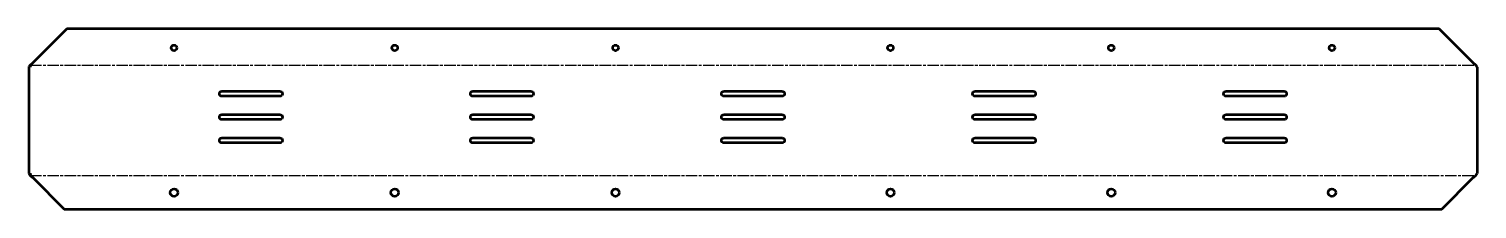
# Model space of a CAD drawing. Header units: inches. Extents: x 0 to 1148, y 0 to 143.
import ezdxf

# ---------------------------------------------------------------- set-up
doc = ezdxf.new("R2010")
doc.units = ezdxf.units.IN
doc.header["$MEASUREMENT"] = 0
doc.linetypes.add('Chain', pattern=[13.68, 9.12, -1.14, 2.28, -1.14])
doc.linetypes.add('Dashed', pattern=[5.7, 4.56, -1.14])
for name, color, linetype, lineweight in [('Bend Centerline (ANSI)', 7, 'Chain', 25), ('Hidden (ANSI)', 7, 'Dashed', 35), ('Visible (ANSI)', 7, 'Continuous', 50)]:
    doc.layers.add(name, color=color, linetype=linetype, lineweight=lineweight)

# ---------------------------------------------------------------- blocks, each defined once
blk = doc.blocks.new('3DOF250-V002-SOPFUELATB001_3DOF250-V002-SOPFUETS001_6_3DOF250-V002-SOPFUELATB001 (desplegada)')
at = {"layer": 'Bend Centerline (ANSI)'}
for p, q in [((-573.1, 42.7), (573.1, 42.7)), ((-573.1, -44.7), (573.1, -44.7))]:
    blk.add_line(p, q, dxfattribs=at)
at = {"layer": 'Hidden (ANSI)'}
for points in [[(-572.5, 41), (-572.5, 41.8), (-572.2, 42.5), (-571.8, 43.3)], [(-571.8, 43.3), (-571.5, 43.6), (-571.3, 44), (-571, 44.4)], [(571, 44.4), (571.3, 44), (571.5, 43.6), (571.7, 43.3)], [(-571.8, -45.3), (-572.2, -44.5), (-572.5, -43.8), (-572.5, -43)], [(-571, -46.4), (-571.3, -46), (-571.5, -45.6), (-571.8, -45.3)], [(571.7, -45.3), (571.5, -45.6), (571.3, -46), (571, -46.4)]]:
    blk.add_open_spline(points, degree=3, dxfattribs=at)
at = {"layer": 'Visible (ANSI)'}
for p, q in [((-544, 71.4), (-571, 44.4)), ((544, 71.4), (-544, 71.4)), ((571, 44.4), (544, 71.4)), ((-574, 41), (-574, -43)), ((574, 41), (574, -43)), ((-421, 22), (-375, 22)), ((-375, 18), (-421, 18)), ((-222, 22), (-176, 22)), ((-176, 18), (-222, 18)), ((-23, 22), (23, 22)), ((23, 18), (-23, 18)), ((176, 22), (222, 22)), ((222, 18), (176, 18)), ((375, 22), (421, 22)), ((421, 18), (375, 18)), ((-421, 3.5), (-375, 3.5)), ((-222, 3.5), (-176, 3.5)), ((-23, 3.5), (23, 3.5)), ((176, 3.5), (222, 3.5)), ((375, 3.5), (421, 3.5)), ((-375, -0.5), (-421, -0.5)), ((-176, -0.5), (-222, -0.5)), ((23, -0.5), (-23, -0.5)), ((222, -0.5), (176, -0.5)), ((421, -0.5), (375, -0.5)), ((-421, -15), (-375, -15)), ((-375, -19), (-421, -19)), ((-222, -15), (-176, -15)), ((-176, -19), (-222, -19)), ((-23, -15), (23, -15)), ((23, -19), (-23, -19)), ((176, -15), (222, -15)), ((222, -19), (176, -19)), ((375, -15), (421, -15)), ((421, -19), (375, -19)), ((-571, -46.4), (-546, -71.4)), ((546, -71.4), (571, -46.4)), ((-546, -71.4), (546, -71.4))]:
    blk.add_line(p, q, dxfattribs=at)
for centre, radius in [((-459, 56.4), 2.25), ((-284, 56.4), 2.25), ((-109, 56.4), 2.25), ((109, 56.4), 2.25), ((284, 56.4), 2.25), ((459, 56.4), 2.25), ((-459, -58.4), 3), ((-284, -58.4), 3), ((-109, -58.4), 3), ((109, -58.4), 3), ((284, -58.4), 3), ((459, -58.4), 3)]:
    blk.add_circle(centre, radius, dxfattribs=at)
at = {"layer": 'Visible (ANSI)', "extrusion": (0, 0, -1)}
for centre, start, end in [((421, 20), 270, 90), ((375, 20), 90, 270), ((222, 20), 270, 90), ((176, 20), 90, 270), ((23, 20), 270, 90), ((-23, 20), 90, 270), ((-176, 20), 270, 90), ((-222, 20), 90, 270), ((-375, 20), 270, 90), ((-421, 20), 90, 270), ((421, 1.5), 270, 90), ((375, 1.5), 90, 270), ((222, 1.5), 270, 90), ((176, 1.5), 90, 270), ((23, 1.5), 270, 90), ((-23, 1.5), 90, 270), ((-176, 1.5), 270, 90), ((-222, 1.5), 90, 270), ((-375, 1.5), 270, 90), ((-421, 1.5), 90, 270), ((421, -17), 270, 90), ((375, -17), 90, 270), ((222, -17), 270, 90), ((176, -17), 90, 270), ((23, -17), 270, 90), ((-23, -17), 90, 270), ((-176, -17), 270, 90), ((-222, -17), 90, 270), ((-375, -17), 270, 90), ((-421, -17), 90, 270)]:
    blk.add_arc(centre, 2, start, end, dxfattribs=at)
at = {"layer": 'Visible (ANSI)'}
for points, knots in [([(-571.8, 43.8), (-572.8, 43.1), (-573.7, 42.3), (-573.9, 41.5), (-574, 41.3), (-574, 41.2), (-574, 41)], [-1.318116, -1.318116, -1.318116, -1.318116, -0.234721, -0.234721, -0.234721, 0, 0, 0, 0]), ([(574, 41), (574, 41.8), (573.4, 42.6), (572.4, 43.3), (572.2, 43.5), (572, 43.7), (571.7, 43.8)], [0, 0, 0, 0, 1.083395, 1.083395, 1.083395, 1.318116, 1.318116, 1.318116, 1.318116]), ([(-574, -43), (-574, -43.8), (-573.4, -44.6), (-572.4, -45.3), (-572.2, -45.5), (-572, -45.7), (-571.8, -45.8)], [0, 0, 0, 0, 1.083395, 1.083395, 1.083395, 1.318116, 1.318116, 1.318116, 1.318116]), ([(571.7, -45.8), (572.8, -45.1), (573.7, -44.3), (573.9, -43.5), (574, -43.3), (574, -43.2), (574, -43)], [-1.318116, -1.318116, -1.318116, -1.318116, -0.234721, -0.234721, -0.234721, 0, 0, 0, 0])]:
    blk.add_open_spline(points, degree=3, knots=knots, dxfattribs=at)
for points in [[(-571, 44.4), (-571.3, 44.2), (-571.5, 44), (-571.8, 43.8)], [(571.7, 43.8), (571.5, 44), (571.3, 44.2), (571, 44.4)], [(-571.8, -45.8), (-571.5, -46), (-571.3, -46.2), (-571, -46.4)], [(571, -46.4), (571.3, -46.2), (571.5, -46), (571.7, -45.8)]]:
    blk.add_open_spline(points, degree=3, dxfattribs=at)

msp = doc.modelspace()

# ---------------------------------------------------------------- block references
msp.add_blockref('3DOF250-V002-SOPFUELATB001_3DOF250-V002-SOPFUETS001_6_3DOF250-V002-SOPFUELATB001 (desplegada)', (574, 71.4))

doc.saveas('drawing.dxf')
